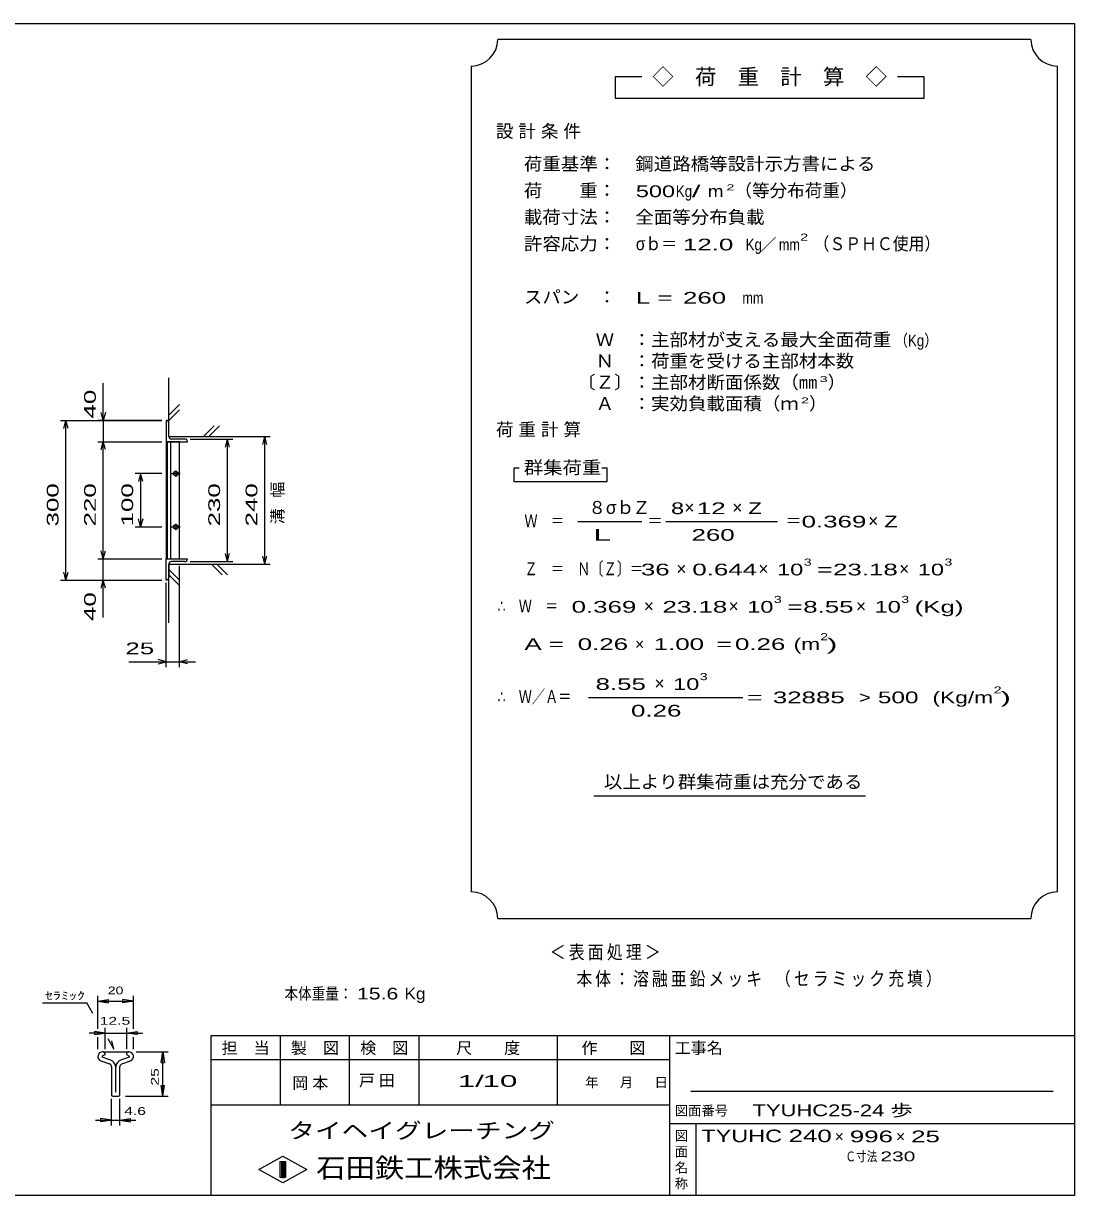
# Model space of a CAD drawing. Units: millimetres, scale not verified. Extents: x -1820 to 1724, y -1285 to 1059.
# Drawn here: x -248 to 1724, y -1141 to 1059 of the extents above; entities that cross this region are included whole.
import ezdxf
from ezdxf.enums import TextEntityAlignment as Align

# ---------------------------------------------------------------- set-up
doc = ezdxf.new("R2010")
doc.units = ezdxf.units.MM
doc.header["$LTSCALE"] = 10
for name, color, linetype, lineweight in [('0_2', 150, 'Continuous', 25), ('16', 3, 'Continuous', 25), ('22', 2, 'Continuous', 25), ('32', 4, 'Continuous', 25)]:
    doc.layers.add(name, color=color, linetype=linetype, lineweight=lineweight)
doc.styles.add('ベクトル', font='')
doc.styles.get('ベクトル').set_extended_font_data('ベクトル')

msp = doc.modelspace()

# ---------------------------------------------------------------- linework, layer by layer
at = {"layer": '0_2'}
for p, q in [((-1736, 1059), (1724, 1059)), ((1724, 1059), (1724, -1141)), ((1724, -841), (104, -841)), ((104, -841), (104, -1141)), ((234, -841), (234, -971)), ((364, -971), (364, -841)), ((494, -841), (494, -971)), ((754, -971), (754, -841)), ((964, -841), (964, -1141)), ((964, -886), (104, -886)), ((1684, -946), (1004, -946)), ((104, -971), (964, -971)), ((964, -1006), (1724, -1006)), ((1014, -1141), (1014, -1006)), ((194, -1092), (239, -1067)), ((234, -1077), (244, -1077)), ((234, -1107), (234, -1077)), ((234, -1077), (236, -1077)), ((236, -1077), (236, -1107)), ((238, -1107), (238, -1077)), ((238, -1077), (240, -1077)), ((239, -1067), (284, -1092)), ((240, -1077), (240, -1107)), ((242, -1107), (242, -1077)), ((242, -1077), (244, -1077)), ((244, -1077), (244, -1107)), ((244, -1077), (244, -1107)), ((239, -1117), (194, -1092)), ((284, -1092), (239, -1117)), ((244, -1107), (234, -1107)), ((236, -1107), (238, -1107)), ((240, -1107), (242, -1107)), ((1724, -1141), (-1736, -1141))]:
    msp.add_line(p, q, dxfattribs=at)
at = {"layer": '16'}
for p, q in [((20, 314), (20, 274)), ((25, 284), (25, 309)), ((20, 274), (60, 274)), ((20, 274), (20, 54)), ((45, 274), (20, 274)), ((22, 274), (22, 54)), ((29, 54), (29, 274)), ((55, 279), (30, 279)), ((45, 54), (45, 274)), ((38, 220), (38, 208)), ((30, 214), (46, 214)), ((40, 217), (36, 217)), ((36, 211), (40, 211)), ((30, 114), (46, 114)), ((40, 117), (36, 117)), ((36, 111), (40, 111)), ((38, 120), (38, 108)), ((20, 54), (60, 54)), ((20, 14), (20, 54)), ((20, 54), (45, 54)), ((25, 44), (25, 19)), ((55, 49), (30, 49))]:
    msp.add_line(p, q, dxfattribs=at)
for centre, radius, start, end in [((20, 309), 5, 0, 90), ((30, 284), 5, 180, 270), ((55, 274), 5, 0, 90), ((36, 214), 3, 90, 270), ((38, 214), 4, 46.6, 133.4), ((38, 214), 4, 226.6, 313.4), ((40, 214), 3, 270, 90), ((36, 114), 3, 90, 270), ((38, 114), 4, 46.6, 133.4), ((38, 114), 4, 226.6, 313.4), ((40, 114), 3, 270, 90), ((30, 44), 5, 90, 180), ((55, 54), 5, 270, 0), ((20, 19), 5, 270, 0)]:
    msp.add_arc(centre, radius, start, end, dxfattribs=at)
at = {"layer": '22', "color": 4}
for p, q in [((1642, 1029), (642, 1029)), ((592, 979), (592, -571)), ((1692, -571), (1692, 979)), ((912, 959), (862, 959)), ((862, 959), (862, 919)), ((1442, 959), (1392, 959)), ((1442, 919), (1442, 959)), ((862, 919), (1442, 919)), ((-98, 314), (-98, 384)), ((25, 284), (25, 394)), ((25, 324), (45, 344)), ((25, 314), (45, 334)), ((-178, 314), (12, 314)), ((-172, 299), (-168, 314)), ((-164, 299), (-168, 314)), ((-168, 14), (-168, 314)), ((12, 314), (-108, 314)), ((-98, 314), (-102, 329)), ((-94, 329), (-98, 314)), ((-98, 314), (-98, 274)), ((90, 284), (110, 304)), ((100, 284), (120, 304)), ((-108, 274), (12, 274)), ((-102, 259), (-98, 274)), ((-94, 259), (-98, 274)), ((-98, 54), (-98, 274)), ((25, 284), (215, 284)), ((65, 279), (145, 279)), ((131, 264), (135, 279)), ((139, 264), (135, 279)), ((135, 49), (135, 279)), ((201, 269), (205, 284)), ((209, 269), (205, 284)), ((205, 44), (205, 284)), ((682, 224), (672, 224)), ((672, 224), (672, 199)), ((847, 224), (837, 224)), ((847, 199), (847, 224)), ((12, 214), (-38, 214)), ((-28, 214), (-32, 199)), ((-24, 199), (-28, 214)), ((-28, 214), (-28, 114)), ((672, 199), (847, 199)), ((-38, 114), (12, 114)), ((-28, 114), (-32, 129)), ((-24, 129), (-28, 114)), ((792, 124), (912, 124)), ((957, 124), (1167, 124)), ((-98, 54), (-102, 69)), ((-98, 54), (-94, 69)), ((-108, 54), (12, 54)), ((-98, 14), (-98, 54)), ((25, 44), (215, 44)), ((25, -66), (25, 44)), ((65, 49), (145, 49)), ((125, 24), (105, 44)), ((135, 24), (115, 44)), ((135, 49), (131, 64)), ((135, 49), (139, 64)), ((205, 44), (201, 59)), ((205, 44), (209, 59)), ((-168, 14), (-172, 29)), ((-168, 14), (-164, 29)), ((45, 14), (25, 34)), ((45, 4), (25, 24)), ((45, -149), (45, 41)), ((-178, 14), (12, 14)), ((-108, 14), (12, 14)), ((-102, -1), (-98, 14)), ((-94, -1), (-98, 14)), ((-98, -56), (-98, 14)), ((20, -149), (20, 9)), ((-50, -139), (20, -139)), ((20, -139), (5, -135)), ((5, -143), (20, -139)), ((20, -139), (45, -139)), ((45, -139), (60, -135)), ((60, -143), (45, -139)), ((45, -139), (75, -139)), ((812, -206), (1102, -206)), ((822, -391), (1332, -391)), ((642, -621), (1642, -621))]:
    msp.add_line(p, q, dxfattribs=at)
for centre, start, end in [((592, 1029), 270, 0), ((1692, 1029), 180, 270), ((592, -621), 0, 90), ((1692, -621), 90, 180)]:
    msp.add_arc(centre, 50, start, end, dxfattribs=at)
at = {"layer": '32'}
for p, q in [((-108, -828), (-108, -766)), ((-41.33, -828), (-41.33, -766)), ((-212.33, -779), (-129, -779)), ((-117.33, -799), (-129, -779)), ((-108, -776), (-88, -773)), ((-108, -776), (-88, -779)), ((-108, -776), (-41.33, -776)), ((-88, -779), (-88, -773)), ((-41.33, -776), (-61.33, -773)), ((-61.33, -779), (-61.33, -773)), ((-41.33, -776), (-61.33, -779)), ((-94.67, -836), (-124.67, -836)), ((-94.67, -836), (-114.67, -833)), ((-114.67, -833), (-114.67, -839)), ((-114.67, -839), (-94.67, -836)), ((-94.67, -866), (-94.67, -826)), ((-94.67, -836), (-54.67, -836)), ((-54.67, -826), (-54.67, -866)), ((-54.67, -836), (-34.67, -833)), ((-34.67, -839), (-54.67, -836)), ((-54.67, -836), (-24.67, -836)), ((-34.67, -833), (-34.67, -839)), ((-108, -866), (-108, -844)), ((-89.67, -846), (-78, -866)), ((-78, -866), (-81.67, -850.33)), ((-41.33, -866), (-41.33, -844)), ((-99.53, -878.71), (-94.73, -876.38)), ((-97.7, -871), (-50.87, -871)), ((-94.73, -876.38), (-94.73, -875.61)), ((-54.67, -875.61), (-54.67, -876.38)), ((-54.67, -876.38), (-49.87, -878.71)), ((-36.33, -871), (23.67, -871)), ((10.67, -891), (13.67, -871)), ((13.67, -871), (16.67, -891)), ((13.67, -954.33), (13.67, -871)), ((-102.6, -888.26), (-86.36, -893.96)), ((-85.66, -886.09), (-100.06, -881.03)), ((-82.37, -899.64), (-82.37, -952.04)), ((-74.67, -946.7), (-74.67, -899.8)), ((-67.03, -952.04), (-67.03, -899.64)), ((-49.34, -881.03), (-63.74, -886.09)), ((-63.04, -893.96), (-46.81, -888.26)), ((10.67, -891), (16.67, -891)), ((13.67, -954.33), (10.67, -934.33)), ((10.67, -934.33), (16.67, -934.33)), ((13.67, -954.33), (16.67, -934.33)), ((-82.33, -1009.33), (-82.33, -959.33)), ((-80.03, -954.37), (-69.37, -954.37)), ((-67, -1009.33), (-67, -959.33)), ((-56.33, -954.33), (23.67, -954.33)), ((-112.33, -999.33), (-82.33, -999.33)), ((-82.33, -999.33), (-102.33, -996.33)), ((-102.33, -1002.33), (-102.33, -996.33)), ((-82.33, -999.33), (-102.33, -1002.33)), ((-82.33, -999.33), (-67, -999.33)), ((-67, -999.33), (-47, -996.33)), ((-67, -999.33), (-47, -1002.33)), ((-67, -999.33), (-37, -999.33)), ((-47, -1002.33), (-47, -996.33))]:
    msp.add_line(p, q, dxfattribs=at)
for centre, radius, start, end in [((-99.03, -880), 9, 90.98, 246.68), ((-98.98, -880.05), 1.47, 111.91, 222.33), ((-99.56, -875.82), 4.83, 2.5, 85.55), ((-49.84, -875.82), 4.83, 94.45, 177.5), ((-50.37, -880), 9, 293.32, 89.02002), ((-50.42, -880.05), 1.47, 317.67, 68.08999), ((-88.36, -899.63), 6, 0, 70.58), ((-89.97, -900.81), 15.33, 3.78, 73.7), ((-59.44, -900.81), 15.33, 106.3, 176.22), ((-61.04, -899.63), 6, 109.42, 180), ((-80.03, -952.04), 2.33, 180, 270), ((-69.37, -952.04), 2.33, 270, 0)]:
    msp.add_arc(centre, radius, start, end, dxfattribs=at)

# ---------------------------------------------------------------- texts
at = {"layer": '0_2', "style": 'ベクトル'}
for s, height, p in [('担\u3000当', 21.99, (124, -864)), ('製\u3000図', 21.99, (254, -864)), ('検\u3000図', 21.99, (384, -864)), ('尺\u3000\u3000度', 21.99, (564, -864)), ('作\u3000\u3000図', 21.99, (799, -864)), ('工事名', 21.99, (974, -864)), ('年', 18.33, (806, -928.5)), ('月', 18.33, (871, -928.5)), ('日', 18.33, (936, -928.5)), ('図面番号', 18.33, (974, -981.5)), ('図', 18.33, (974, -1028.5)), ('面', 18.33, (974, -1058.5)), ('名', 18.33, (974, -1088.5)), ('称', 18.33, (974, -1118.5))]:
    msp.add_text(s, height=height, dxfattribs=at).set_placement(p, align=Align.MIDDLE_LEFT)
at = {"layer": '0_2', "color": 222, "style": 'ベクトル'}
for s, height, width, p in [('タイヘイグレーチング', 29.33, 1.25, (249, -1019)), ('石田鉄工株式会社', 36.66, 1.1, (301.5, -1089))]:
    msp.add_text(s, height=height, dxfattribs=dict(at, width=width)).set_placement(p, align=Align.MIDDLE_LEFT)
at = {"layer": '22', "style": 'ベクトル'}
for s, height, p in [('◇\u3000荷\u3000重\u3000計\u3000算\u3000◇', 29.33, (932, 959)), ('（等分布荷重）', 24.19, (1086, 745.5)), ('／', 21.99, (1134.5, 644)), ('）', 24.19, (1261, 385.5)), ('）', 24.19, (1226, 345.5)), ('８', 24.19, (812, 150.5)), ('σｂ', 24.19, (845, 150.5)), ('Ｚ', 24.19, (895, 150.5)), ('×', 24.19, (992, 150.5)), ('×', 24.19, (1082, 150.5)), ('×', 24.19, (1337, 125.5)), ('×', 24.19, (977, 35.5)), ('×', 24.19, (1131, 35.5)), ('×', 24.19, (1395, 35.5)), ('×', 24.19, (916, -34.5)), ('×', 24.19, (1075, -34.5)), ('×', 24.19, (1314, -34.5)), ('×', 21.99, (899.5, -106)), ('×', 24.19, (936, -179.5)), ('×', 21.99, (1274, -1030)), ('×', 21.99, (1389, -1030))]:
    msp.add_text(s, height=height, dxfattribs=at).set_placement(p, align=Align.MIDDLE_LEFT)
for s, height, width, p in [('荷重基準：\u3000', 24.19, 1.05, (691, 795.5)), ('鋼道路橋等設計示方書による', 24.19, 1.05, (900, 795.5)), ('荷\u3000\u3000重：\u3000', 24.19, 1.05, (691, 745.5)), ('500', 21.99, 1.5, (901, 744)), ('Kg', 21.99, 0.85, (976, 744)), ('/', 21.99, 2, (1006, 744)), ('m', 21.99, 1.2, (1036, 744)), ('2', 11, 1.8, (1071, 751.5)), ('載荷寸法：\u3000', 24.19, 1.05, (691, 695.5)), ('全面等分布負載', 24.19, 1.05, (900, 695.5)), ('許容応力：\u3000', 24.19, 1.05, (691, 645.5)), ('2', 13.2, 1.5, (1209.5, 658)), ('（ＳＰＨＣ使用）', 24.19, 0.9, (1234.5, 645.5)), ('σｂ＝', 24.19, 0.9, (901, 645.5)), (' 12.0', 21.99, 1.65, (976, 644)), ('Kg', 21.99, 0.85, (1107, 644)), ('mm', 21.99, 0.8, (1169.5, 644)), ('スパン\u3000：\u3000', 24.19, 1.05, (691, 545.5)), ('L =', 21.99, 1.65, (901, 544)), (' 260 ', 21.99, 1.65, (976, 544)), ('mm', 21.99, 0.8, (1101, 544)), ('\u3000Ｗ\u3000：主部材が支える最大全面荷重', 24.19, 1.05, (791, 465.5)), ('（Kg）', 21.99, 0.85, (1386, 464)), ('\u3000Ｎ\u3000：荷重を受ける主部材本数', 24.19, 1.05, (791, 425.5)), ('〔Ｚ〕：主部材断面係数（㎜', 24.19, 1.05, (791, 385.5)), ('3', 11, 1.8, (1246, 391.5)), ('\u3000Ａ\u3000：実効負載面積（ｍ', 24.19, 1.05, (791, 345.5)), ('2', 11, 1.8, (1211, 351.5)), ('群集荷重', 24.19, 1.1, (691, 225.5)), ('8', 21.99, 1.5, (967, 149)), (' 12 ', 21.99, 1.65, (1002, 149)), ('Z', 21.99, 1.4, (1112, 149)), ('Ｗ\u3000＝', 24.19, 0.75, (692, 125.5)), ('0.369', 21.99, 1.65, (1212, 124)), ('Z', 21.99, 1.4, (1367, 124)), ('＝', 24.19, 0.9, (922, 125.5)), (' 260 ', 21.99, 1.65, (992, 99)), ('＝', 24.19, 0.9, (1182, 125.5)), ('Ｚ\u3000＝\u3000Ｎ〔Ｚ〕＝', 24.19, 0.75, (692, 35.5)), (' 36 ', 21.99, 1.65, (897, 34)), ('0.644', 21.99, 1.65, (1007, 34)), ('10', 21.99, 1.5, (1166, 34)), ('3', 13.2, 1.5, (1216, 48)), ('23.18', 21.99, 1.65, (1271, 34)), ('10', 21.99, 1.5, (1430, 34)), ('3', 13.2, 1.5, (1480, 48)), ('=', 21.99, 1.7, (1241, 34)), ('3', 13.2, 1.5, (1160, -22)), ('3', 13.2, 1.5, (1399, -22)), ('∴\u3000Ｗ\u3000＝', 24.19, 0.75, (642, -34.5)), (' 0.369', 21.99, 1.65, (767, -36)), ('23.18', 21.99, 1.65, (951, -36)), ('10', 21.99, 1.5, (1110, -36)), ('=', 21.99, 1.7, (1185, -36)), ('8.55', 21.99, 1.65, (1215, -36)), ('10', 21.99, 1.5, (1349, -36)), ('(Kg)', 21.99, 1.65, (1424, -36)), ('2', 13.2, 1.5, (1247, -92)), (' 25 ', 21.99, 1.65, (-70, -114)), ('A = ', 21.99, 1.65, (692, -106)), ('0.26', 21.99, 1.65, (792, -106)), ('1.00', 21.99, 1.65, (934.5, -106)), ('=', 21.99, 1.7, (1052, -106)), ('0.26', 21.99, 1.65, (1087, -106)), ('(m', 21.99, 1.45, (1197, -106)), (')', 21.99, 2, (1259.5, -106)), (' 8.55', 21.99, 1.65, (812, -181)), ('10', 21.99, 1.5, (971, -181)), ('3', 13.2, 1.5, (1021, -167)), ('∴\u3000Ｗ／Ａ＝', 24.19, 0.75, (642, -204.5)), (' 32885 ', 21.99, 1.65, (1144.5, -206)), (' 500 ', 21.99, 1.55, (1342.5, -206)), ('(Kg/m', 21.99, 1.45, (1457.5, -206)), ('2', 13.2, 1.5, (1572.5, -192)), (')', 21.99, 2, (1585, -206)), ('0.26', 21.99, 1.65, (892, -231)), ('=', 21.99, 1.7, (1109.5, -206)), ('>', 21.99, 1.3, (1319.5, -206)), ('以上より群集荷重は充分である', 24.19, 1.05, (841, -364.5)), ('本体重量：', 21.99, 0.85, (242, -762)), (' 15.6', 21.99, 1.35, (367, -762)), ('Kg', 21.99, 1.1, (467, -762)), ('1/', 21.99, 2, (567, -926)), (' 10 ', 21.99, 2, (597, -926)), ('TYUHC25-24 歩', 21.99, 1.4, (1120, -981)), ('TYUHC', 23.46, 1.4, (1024, -1029)), (' 240 ', 23.46, 1.55, (1174, -1029)), (' 996 ', 21.99, 1.65, (1289, -1030)), (' 25 ', 21.99, 1.65, (1404, -1030)), ('Ｃ寸法：', 18.33, 0.8, (1294, -1067.5)), (' 230 ', 18.33, 1.6, (1349, -1067.5))]:
    msp.add_text(s, height=height, dxfattribs=dict(at, width=width)).set_placement(p, align=Align.MIDDLE_LEFT)
at = {"layer": '22', "style": 'ベクトル', "width": 1.65}
for s, p in [(' 40 ', (-123, 304)), (' 300 ', (-193, 101.5)), (' 220 ', (-123, 101.5)), (' 100 ', (-53, 101.5)), (' 230 ', (110, 101.5)), (' 240 ', (180, 101.5)), (' 40 ', (-123, -76))]:
    msp.add_text(s, height=21.99, rotation=90, dxfattribs=at).set_placement(p, align=Align.MIDDLE_LEFT)
at = {"layer": '22', "attachment_point": 4, "style": 'ベクトル'}
for s, insert, char_height in [('\\T1.28;設計条件', (638.5, 855.5), 24.19), ('\\T1.28;荷重計算', (638.5, 295.5), 24.19), ('\\T1.5;\\W2;\\~L\\~', (797, 99), 21.99), ('\\T1.2;\\W0.85;＜表面処理＞', (739.5, -685.5), 25.66), ('\\T1.19;\\W0.85;本体：溶融亜鉛メッキ', (789.5, -735.5), 25.66), ('\\T1.19;\\W0.85;（セラミック充填）', (1162, -735.5), 25.66), ('\\T1.25;岡本\u3000', (256.5, -931), 21.99), ('\\T1.25;戸田\u3000', (381.5, -926), 21.99)]:
    msp.add_mtext(s, dxfattribs=dict(at, insert=insert, char_height=char_height))
at = {"layer": '22', "insert": (230, 119), "char_height": 21.99, "attachment_point": 4, "rotation": 90, "style": 'ベクトル'}
msp.add_mtext('\\T1.67;溝幅', dxfattribs=at)
at = {"layer": '32', "color": 2, "style": 'ベクトル'}
for s, width, p in [('ｾﾗﾐｯｸ', 1.5, (-207.33, -766)), ('20', 1.35, (-89.67, -756)), ('12.5', 1.5, (-104.67, -813)), (' 4.6 ', 1.5, (-67, -982.33))]:
    msp.add_text(s, height=14.66, dxfattribs=dict(at, width=width)).set_placement(p, align=Align.MIDDLE_LEFT)
at = {"layer": '32', "color": 2, "style": 'ベクトル', "width": 1.5}
msp.add_text(' 25 ', height=14.66, rotation=90, dxfattribs=at).set_placement((-1.33, -942.67), align=Align.MIDDLE_LEFT)

doc.saveas('drawing.dxf')
